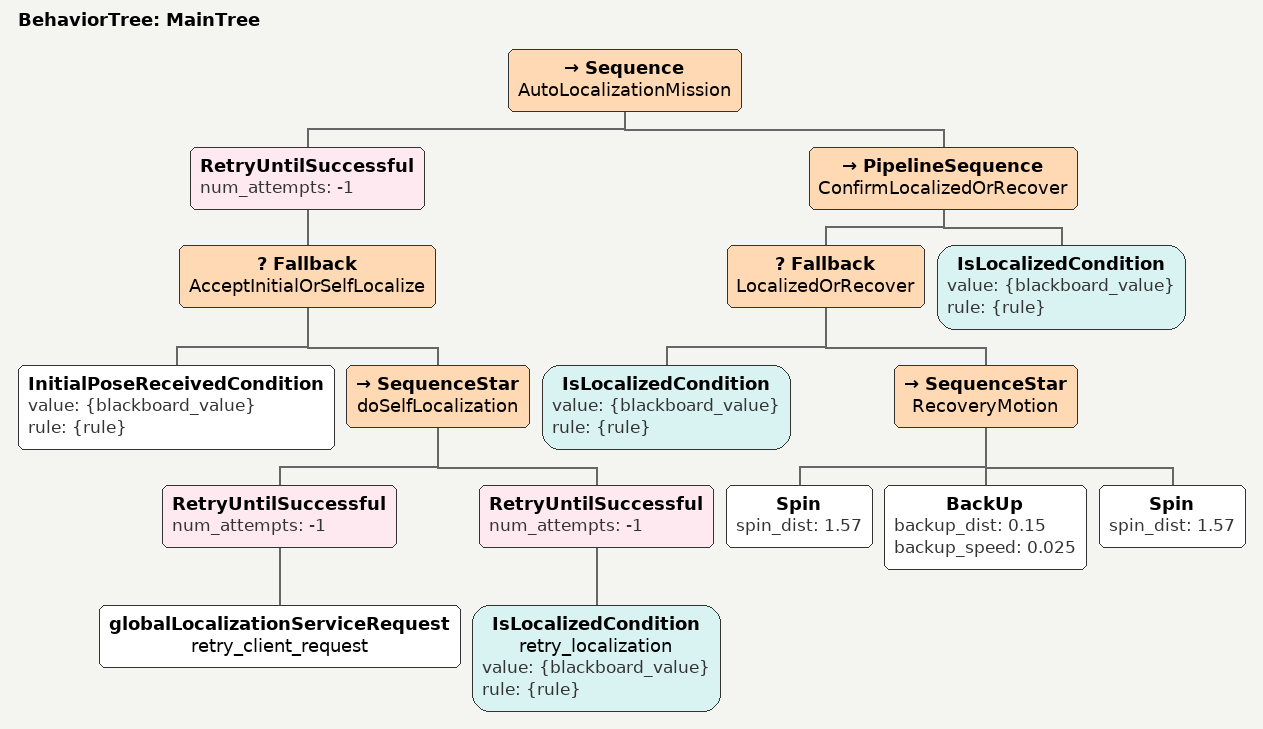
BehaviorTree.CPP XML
<?xml version="1.0"?>
<root BTCPP_format="4" main_tree_to_execute="MainTree">
    <BehaviorTree ID="MainTree">
        <Sequence name="AutoLocalizationMission">
            <RetryUntilSuccessful num_attempts="-1">
                <Fallback name="AcceptInitialOrSelfLocalize">
                    <InitialPoseReceivedCondition value="{blackboard_value}" rule="{rule}"/>
                    <SequenceStar name="doSelfLocalization">
                        <RetryUntilSuccessful num_attempts="-1">
                            <globalLocalizationServiceRequest name="retry_client_request"/>
                        </RetryUntilSuccessful>
                        <RetryUntilSuccessful num_attempts="-1">
                            <IsLocalizedCondition name="retry_localization" value="{blackboard_value}" rule="{rule}"/>
                        </RetryUntilSuccessful>
                    </SequenceStar>
                </Fallback>
            </RetryUntilSuccessful>
            <PipelineSequence name="ConfirmLocalizedOrRecover">
                <Fallback name="LocalizedOrRecover">
                    <IsLocalizedCondition value="{blackboard_value}" rule="{rule}"/>
                    <SequenceStar name="RecoveryMotion">
                        <Spin spin_dist="1.57"/>
                        <BackUp backup_dist="0.15" backup_speed="0.025"/>
                        <Spin spin_dist="1.57"/>
                    </SequenceStar>
                </Fallback>
                <IsLocalizedCondition value="{blackboard_value}" rule="{rule}"/>
            </PipelineSequence>
        </Sequence>
    </BehaviorTree>
</root>
